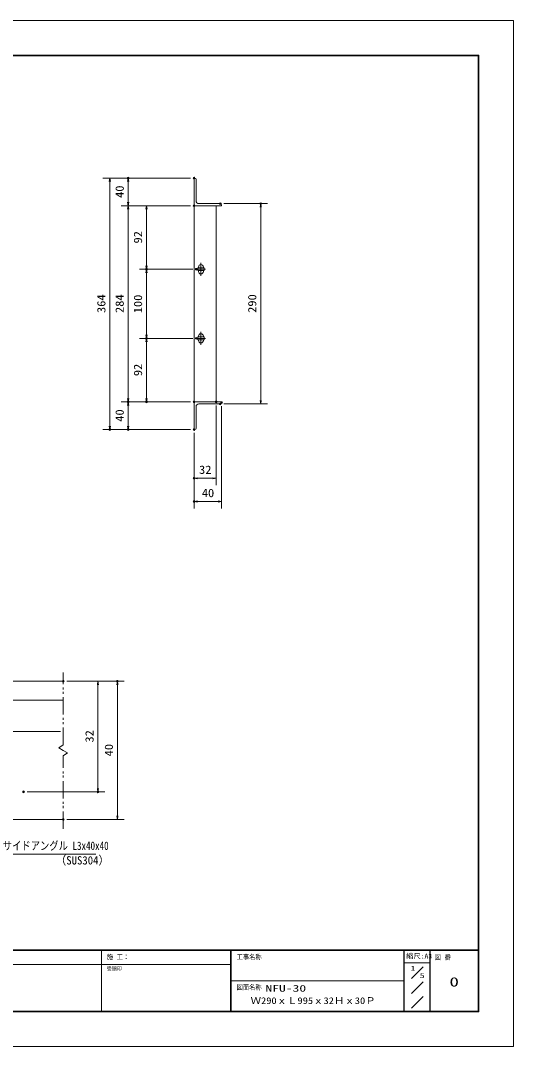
# Model space of a CAD drawing. Units: millimetres, scale not verified, with parts at other scales. Extents: x -1050 to 1050, y -742 to 742.
# Drawn here: x 337 to 1050, y -742 to 742 of the extents above; entities that cross this region are included whole.
import ezdxf
from ezdxf.enums import TextEntityAlignment as Align

# ---------------------------------------------------------------- set-up
doc = ezdxf.new("R2010")
doc.units = ezdxf.units.MM
doc.header["$LTSCALE"] = 5
doc.header["$PDMODE"] = 32
doc.header["$PDSIZE"] = 2.5
for name, pattern in [('CHAIN1', [8, 5, -1, 1, -1]), ('DASHED1', [1.8, 1.2, -0.6]), ('DOUBLE_CHAIN1', [8.8, 5, -1, 0.6, -0.6, 0.6, -1])]:
    doc.linetypes.add(name, pattern=pattern)
for name, color, linetype, lineweight in [('0-0_7-図\u3000枠', 4, 'Continuous', 9), ('0-1_寸法注釈', 2, 'Continuous', 9), ('0-2_蓋', 5, 'Continuous', 9), ('0-3_0', 5, 'Continuous', 9), ('0-4_DEFPOINTS', 134, 'Continuous', 9), ('0-5_中心線', 6, 'CHAIN1', 9), ('0-7_想像線', 134, 'DOUBLE_CHAIN1', 9), ('0-9_1-外形線', 7, 'Continuous', 9), ('0-A_2-中心線', 1, 'CHAIN1', 9), ('0-B_3-点\u3000線', 6, 'DASHED1', 9), ('0-D_5-仮想線', 3, 'DOUBLE_CHAIN1', 9), ('0-E_6-寸法文字', 7, 'Continuous', 9)]:
    doc.layers.add(name, color=color, linetype=linetype, lineweight=lineweight)
doc.styles.add('ＭＳ ゴシック', font='')
doc.styles.get('ＭＳ ゴシック').set_extended_font_data('MS Gothic')

# ---------------------------------------------------------------- blocks, each defined once
blk = doc.blocks.new('_OPEN')
at = {"layer": '0-3_0', "color": 2}
blk.add_line((0, 0), (-5, 0), dxfattribs=at)
blk.add_lwpolyline([(-5, 0.833), (0, 0), (-5, -0.833)], dxfattribs=at)

msp = doc.modelspace()

# ---------------------------------------------------------------- linework, layer by layer
at = {"layer": '0-0_7-図\u3000枠'}
for p, q in [((-973.75, 691.25), (998.75, 691.25)), ((998.75, -691.25), (998.75, 691.25)), ((998.75, -602.5), (-973.75, -602.5)), ((998.75, -603.75), (-973.75, -603.75)), ((453.75, -691.25), (453.75, -603.75)), ((640.5, -691.25), (640.5, -603.75)), ((641.25, -691.25), (641.25, -603.75)), ((891.25, -691.25), (891.25, -603.75)), ((892, -691.25), (892, -603.75)), ((928.75, -691.25), (928.75, -603.75)), ((929.5, -691.25), (929.5, -603.75)), ((928.75, -621.25), (892, -621.25)), ((640.5, -623.75), (116.25, -623.75)), ((919.085, -627.292), (902.216, -644.161)), ((891.25, -647.5), (641.25, -647.5)), ((919.085, -648.767), (902.216, -665.636)), ((919.085, -670.242), (902.216, -687.111)), ((1000, -692.5), (-975, -692.5)), ((998.75, -691.25), (-973.75, -691.25))]:
    msp.add_line(p, q, dxfattribs=at)
at = {"layer": '0-0_7-図\u3000枠', "color": 5}
msp.add_line((998.547, -691.25), (998.75, -691.25), dxfattribs=at)
at = {"layer": '0-0_7-図\u3000枠'}
msp.add_lwpolyline([(-975, 692.5), (1000, 692.5), (1000, -692.5)], dxfattribs=at)
at = {"layer": '0-1_寸法注釈'}
for p, q in [((582.663, 514.475), (455.75, 514.475)), ((465.75, 509.475), (465.75, 155.475)), ((582.663, 514.475), (482.282, 514.475)), ((492.282, 479.475), (492.282, 509.475)), ((630.663, 477.475), (694.121, 477.475)), ((582.663, 474.475), (482.282, 474.475)), ((582.663, 474.475), (482.282, 474.475)), ((492.282, 469.475), (492.282, 195.475)), ((582.663, 474.475), (508.813, 474.475)), ((518.813, 469.475), (518.813, 387.475)), ((684.121, 192.475), (684.121, 472.475)), ((585.854, 382.475), (508.813, 382.475)), ((585.854, 382.475), (508.813, 382.475)), ((518.813, 377.475), (518.813, 287.475)), ((585.854, 282.475), (508.813, 282.475)), ((585.854, 282.475), (508.813, 282.475)), ((518.813, 277.475), (518.813, 195.475)), ((582.663, 190.475), (482.282, 190.475)), ((582.663, 190.475), (482.282, 190.475)), ((492.282, 185.475), (492.282, 155.475)), ((582.663, 190.475), (508.813, 190.475)), ((619.663, 185.475), (619.663, 69.975)), ((627.663, 184.475), (627.663, 36.344)), ((630.663, 187.475), (694.121, 187.475)), ((582.663, 150.475), (455.75, 150.475)), ((582.663, 150.475), (482.282, 150.475)), ((587.663, 145.475), (587.663, 69.975)), ((587.663, 145.475), (587.663, 36.344)), ((614.663, 79.975), (592.663, 79.975)), ((622.663, 46.344), (592.663, 46.344)), ((403.5, -213.884), (458.665, -213.884)), ((403.5, -213.884), (486.683, -213.884)), ((448.665, -218.884), (448.665, -368.884)), ((476.683, -408.884), (476.683, -218.884)), ((346, -373.884), (458.665, -373.884)), ((403.5, -413.884), (486.683, -413.884))]:
    msp.add_line(p, q, dxfattribs=at)
msp.add_lwpolyline([(445.401, -464.259), (306.092, -464.259), (259.335, -405.631)], dxfattribs=at)
at = {"layer": '0-2_蓋'}
for p, q in [((588.663, 514.475), (587.663, 514.475)), ((587.663, 514.475), (587.663, 474.475)), ((590.663, 512.475), (590.663, 481.475)), ((594.663, 477.475), (625.663, 477.475)), ((627.663, 474.475), (627.663, 475.475)), ((587.663, 474.475), (587.663, 190.475)), ((587.663, 474.475), (627.663, 474.475)), ((619.663, 474.475), (619.663, 190.475)), ((593.163, 384.475), (593.163, 380.475)), ((602.163, 384.475), (593.163, 384.475)), ((602.163, 380.475), (593.163, 380.475)), ((594.163, 385.725), (594.163, 384.475)), ((594.163, 380.475), (594.163, 379.225)), ((601.163, 385.725), (601.163, 384.475)), ((601.163, 380.475), (601.163, 379.225)), ((602.163, 384.475), (602.163, 380.475)), ((593.163, 284.475), (593.163, 280.475)), ((602.163, 284.475), (593.163, 284.475)), ((594.163, 285.725), (594.163, 284.475)), ((601.163, 285.725), (601.163, 284.475)), ((594.163, 280.475), (594.163, 279.225)), ((601.163, 280.475), (601.163, 279.225)), ((587.663, 190.475), (587.663, 150.475)), ((627.663, 190.475), (587.663, 190.475)), ((590.663, 183.475), (590.663, 152.475)), ((625.663, 187.475), (594.663, 187.475)), ((627.663, 189.475), (627.663, 190.475)), ((587.663, 150.475), (588.663, 150.475)), ((-401.5, -213.884), (398.5, -213.884)), ((308.5, -241.384), (398.5, -241.384)), ((308.5, -286.384), (394.289, -286.384)), ((-401.5, -413.884), (398.5, -413.884))]:
    msp.add_line(p, q, dxfattribs=at)
msp.add_lwpolyline([(602.163, 284.475), (602.163, 280.475), (593.163, 280.475)], dxfattribs=at)
for centre, radius, start, end in [((588.663, 512.475), 2, 0, 90), ((594.663, 481.475), 4, 180, 270), ((625.663, 475.475), 2, 0, 90), ((597.663, 385.725), 3.5, 0, 180), ((597.663, 379.225), 3.5, 180, 0), ((597.663, 285.725), 3.5, 0, 180), ((597.663, 279.225), 3.5, 180, 0), ((594.663, 183.475), 4, 90, 180), ((625.663, 189.475), 2, 270, 0), ((588.663, 152.475), 2, 270, 0)]:
    msp.add_arc(centre, radius, start, end, dxfattribs=at)
at = {"layer": '0-4_DEFPOINTS'}
msp.add_line((998.547, -691.25), (998.75, -691.25), dxfattribs=at)
msp.add_lwpolyline([(-1050, -742.5), (-1050, 742.5), (1050, 742.5), (1050, -742.5)], close=True, dxfattribs=at)
for p in [(492.282, 514.475), (587.663, 514.475), (587.663, 514.475), (587.663, 474.475), (587.663, 474.475), (625.663, 477.475), (684.121, 477.475), (518.813, 382.475), (590.854, 382.475), (518.813, 282.475), (590.854, 282.475), (492.282, 190.475), (518.813, 190.475), (587.663, 190.475), (619.663, 190.475), (625.663, 187.475), (627.663, 189.475), (465.75, 150.475), (492.282, 150.475), (587.663, 150.475), (587.663, 79.975), (587.663, 46.344), (398.5, -213.884), (476.683, -213.884), (341, -373.884), (448.665, -373.884), (398.5, -413.884)]:
    msp.add_point(p, dxfattribs=at)
at = {"layer": '0-5_中心線'}
for p, q in [((597.663, 391.775), (597.663, 373.175)), ((604.473, 382.475), (590.854, 382.475)), ((604.473, 282.475), (590.854, 282.475)), ((597.663, 291.775), (597.663, 273.175))]:
    msp.add_line(p, q, dxfattribs=at)
at = {"layer": '0-7_想像線'}
for p, q in [((398.5, -305.935), (398.5, -201.182)), ((404.793, -317.62), (398.5, -313.884)), ((398.5, -321.833), (404.793, -317.62)), ((398.5, -427.412), (398.5, -321.833))]:
    msp.add_line(p, q, dxfattribs=at)
msp.add_lwpolyline([(398.5, -305.935), (392.207, -310.147), (398.5, -313.884)], dxfattribs=at)
at = {"layer": '0-9_1-外形線'}
msp.add_line((998.547, -691.25), (998.75, -691.25), dxfattribs=at)
at = {"layer": '0-A_2-中心線'}
msp.add_line((998.547, -691.25), (998.75, -691.25), dxfattribs=at)
at = {"layer": '0-B_3-点\u3000線'}
msp.add_line((998.547, -691.25), (998.75, -691.25), dxfattribs=at)
at = {"layer": '0-D_5-仮想線'}
msp.add_line((998.547, -691.25), (998.75, -691.25), dxfattribs=at)
at = {"layer": '0-E_6-寸法文字'}
msp.add_line((998.547, -691.25), (998.75, -691.25), dxfattribs=at)

# ---------------------------------------------------------------- block references
at = {"layer": '0-1_寸法注釈'}
for p, rotation in [((465.75, 514.475), 90), ((492.282, 514.475), 90), ((492.282, 474.475), 270), ((684.121, 477.475), 90), ((492.282, 474.475), 90), ((518.813, 474.475), 90), ((518.813, 382.475), 270), ((518.813, 382.475), 90), ((518.813, 282.475), 270), ((518.813, 282.475), 90), ((492.282, 190.475), 270), ((518.813, 190.475), 270), ((492.282, 190.475), 90), ((684.121, 187.475), 270), ((465.75, 150.475), 270), ((492.282, 150.475), 270), ((587.663, 79.975), 180), ((587.663, 46.344), 180), ((448.665, -213.884), 90), ((476.683, -213.884), 90), ((448.665, -373.884), 270), ((476.683, -413.884), 270)]:
    msp.add_blockref('_OPEN', p, dxfattribs=dict(at, rotation=rotation))
for p in [(619.663, 79.975), (627.663, 46.344)]:
    msp.add_blockref('_OPEN', p, dxfattribs=at)

# ---------------------------------------------------------------- texts
at = {"layer": '0-0_7-図\u3000枠', "color": 7, "style": 'ＭＳ ゴシック', "width": 0.9}
msp.add_text('施 工：', height=7.216, dxfattribs=at).set_placement((461.438, -618.654), align=Align.BOTTOM_LEFT)
at = {"layer": '0-0_7-図\u3000枠', "color": 5, "style": 'ＭＳ ゴシック'}
for s, height, width, p in [('工事名称', 7.221, 0.9, (649.238, -618.721)), ('縮尺:A3', 7.216, 1.05, (894.697, -617.361)), ('図 番', 7.221, 0.9, (935.941, -619.078)), ('受領印', 5.755, 0.9, (461.438, -634.42)), ('1', 7.221, 1.5, (900.892, -635.039)), ('5', 7.221, 1.5, (914.263, -645.58)), ('図面名称', 7.221, 0.9, (649.238, -662.626)), ('0', 13.47, 1.5, (957.299, -659.866)), ('NFU-30', 9.621, 1.5, (691.042, -666.081)), ('Ｗ290ｘＬ995ｘ32Ｈｘ30Ｐ', 9.621, 1.15, (669.584, -683.894))]:
    msp.add_text(s, height=height, dxfattribs=dict(at, width=width)).set_placement(p, align=Align.BOTTOM_LEFT)
at = {"layer": '0-1_寸法注釈', "color": 7, "style": 'ＭＳ ゴシック', "width": 1.1}
for s, p in [('40', (489.595, 485.742)), ('92', (516.126, 419.742)), ('364', (463.063, 319.157)), ('284', (489.595, 319.157)), ('100', (516.126, 318.72)), ('290', (681.434, 319.375)), ('92', (516.126, 227.742)), ('40', (489.595, 161.742)), ('32', (445.978, -302.617)), ('40', (473.996, -322.617))]:
    msp.add_text(s, height=12.02, rotation=90, dxfattribs=at).set_placement(p, align=Align.BOTTOM_LEFT)
at = {"layer": '0-1_寸法注釈', "color": 7, "style": 'ＭＳ ゴシック'}
for s, height, width, p in [('32', 12.02, 1.1, (594.93, 82.662)), ('40', 12.02, 1.1, (598.93, 49.031)), ('サイドアングル L3x40x40', 12.03, 0.8, (310.869, -461.572)), ('（SUS304）', 12.02, 0.95, (387.183, -482.692))]:
    msp.add_text(s, height=height, dxfattribs=dict(at, width=width)).set_placement(p, align=Align.BOTTOM_LEFT)

doc.saveas('drawing.dxf')
